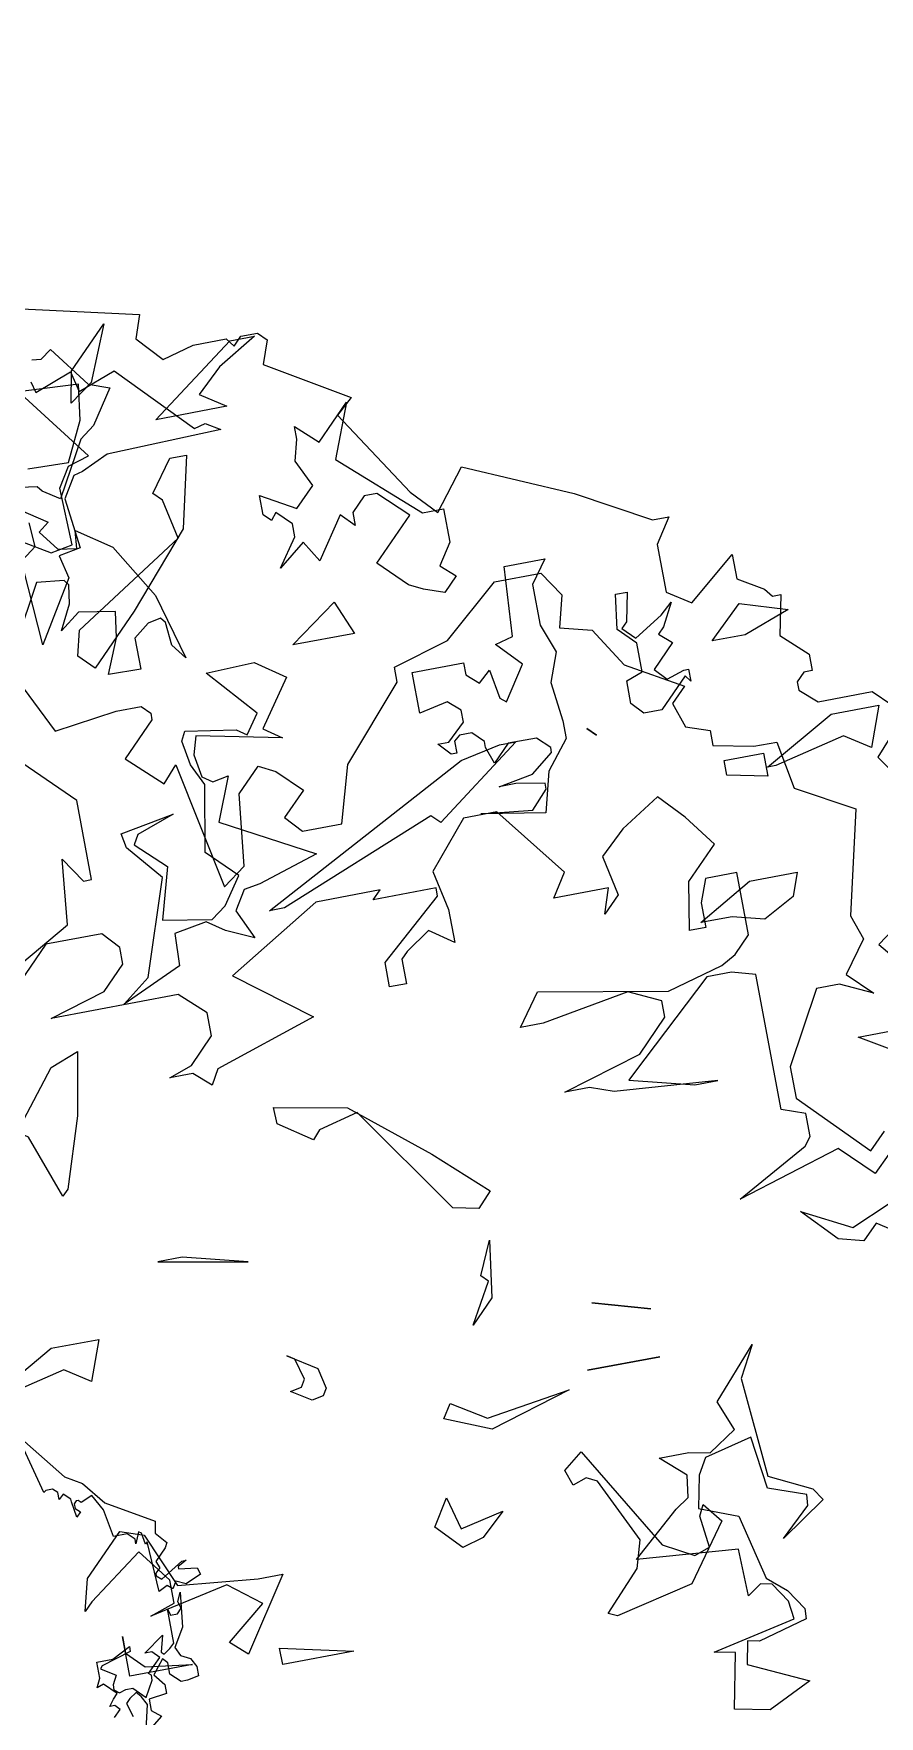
# Model space of a CAD drawing. Header units: millimetres. Extents: x 1418 to 1811, y 1796 to 1956.
# Drawn here: x 1475.271 to 1475.865, y 1858.252 to 1859.433 of the extents above; entities that cross this region are included whole.
import ezdxf

# ---------------------------------------------------------------- set-up
doc = ezdxf.new("R2010")
doc.units = ezdxf.units.MM
doc.layers.add('ARBRE', color=251, linetype='Continuous', lineweight=13)
doc.layers.add('VEGETAIS', color=3, linetype='Continuous')

# ---------------------------------------------------------------- blocks, each defined once
blk = doc.blocks.new('WMF26', base_point=(0, 0.0008))
at = {"color": 85}
for points in [[(4.7028, -12.3728), (3.9684, -12.1983), (4.0046, -12.097), (3.9033, -11.9875), (3.7642, -12.0245), (3.6193, -12.0245), (3.5897, -11.9875), (3.5534, -12.0245), (3.481, -12.0245), (3.4448, -11.9875), (3.481, -11.8854), (3.1319, -11.6746), (3.2043, -11.6096), (2.9574, -11.2234), (2.8544, -11.1139), (2.7169, -11.2893), (2.2584, -11.0851), (1.9455, -10.9106), (1.873, -10.9106), (1.9455, -10.8019), (1.9455, -10.5903), (1.8434, -10.5245), (1.6326, -10.699), (1.6326, -10.5903), (1.5231, -10.5245), (1.4943, -10.4882), (1.4581, -10.4882), (1.4943, -10.3145), (1.3848, -10.2116), (1.3848, -10.1391), (1.4219, -10.1391), (1.4581, -10.1029), (1.4581, -10.0667), (1.3848, -10.0008), (1.1452, -10.0008), (1.072, -9.9284)], [(1.1082, -9.7892), (1.1749, -9.7168), (0.7237, -9.0548)], [(0.9345, -9.1931), (1.3198, -8.9165), (1.0357, -8.5666)]]:
    blk.add_lwpolyline(points, dxfattribs=at)
at = {"color": 63}
for points in [[(4.7654, -10.699), (4.6633, -10.4882), (4.3866, -10.5245), (4.2771, -10.5245), (4.2409, -10.4882), (4.2409, -10.4594), (4.3866, -10.3145), (4.2409, -10.1754), (4.1759, -10.2478), (4.0664, -9.688), (3.9651, -9.7604), (3.9289, -10.0733), (3.826, -10.1754), (3.7535, -10.1391), (3.6514, -10.037), (3.7535, -9.9358), (3.6885, -9.8625), (3.5139, -9.8625), (3.4415, -10.1103), (3.164, -10.4232), (3.164, -10.4882), (2.9162, -10.5607), (2.6692, -10.7723), (2.465, -10.7723), (2.3926, -10.6628), (2.4288, -10.5245), (2.2913, -10.4882), (2.1818, -10.3145), (1.9414, -10.1754), (2.0072, -10.1103), (1.971, -10.0008), (1.8689, -9.9646), (1.8689, -9.8996), (1.6944, -9.8625), (1.5931, -9.8625), (1.5561, -9.6517), (1.3091, -9.5134), (1.4178, -9.0622), (1.3815, -8.9527), (1.4836, -8.8144), (1.3815, -8.7132), (1.5198, -8.7782), (1.6219, -8.7782), (1.7965, -8.4653), (1.7965, -8.327), (1.5198, -8.043), (1.4466, -8.1154)], [(1.2432, -8.3929), (1.4836, -8.5378), (1.2432, -8.5378)], [(1.3453, -7.5918), (1.5561, -7.7301), (1.6219, -7.6643), (1.7306, -7.6939), (1.8689, -7.8396), (1.6582, -7.7301), (1.4836, -7.8034)], [(1.4466, -8.0142), (1.5198, -7.9417), (1.6582, -8.0792), (2.1167, -7.9417), (1.7965, -8.1154), (1.7677, -8.1525), (1.7677, -8.2546), (1.8689, -8.2908), (1.8689, -8.8869), (1.971, -8.9165), (2.0805, -8.9165), (2.465, -8.5666), (2.4955, -8.5378), (2.2188, -8.4653), (2.1167, -8.4653), (2.5679, -8.5016), (2.6692, -8.5378), (2.7787, -8.5378), (2.4288, -8.6407), (2.2913, -8.7782), (2.2913, -8.8506), (2.4288, -8.9165), (2.8149, -8.8506), (2.9162, -8.8506), (2.8149, -8.989), (2.2551, -8.8869), (2.0072, -8.9527), (1.9414, -8.989), (1.8689, -9.0622), (1.8689, -9.3381), (2.0072, -9.3381), (2.0443, -9.2368), (2.0443, -9.1281), (2.1167, -9.1281), (2.0805, -9.3381), (1.9414, -9.4772), (2.0443, -9.6155), (2.1456, -9.7242), (2.3201, -9.6155), (2.4288, -9.5134), (2.3926, -9.3381), (2.465, -9.2656), (2.4288, -9.3751), (2.6692, -9.3751), (2.6041, -9.4772), (2.8437, -9.7892), (2.9903, -9.7892), (3.164, -9.5859), (3.1278, -9.4113), (3.1278, -9.2656), (3.2299, -9.3381), (3.3385, -9.2656), (3.3674, -9.2368), (3.3674, -9.1281), (3.4415, -9.1281), (3.4415, -9.2368), (3.164, -9.4772), (3.164, -9.5134), (3.4415, -9.5134), (3.4044, -9.5496), (3.6885, -9.5496), (4.1026, -9.3018), (3.7897, -9.0622), (4.2409, -8.9165), (4.2771, -8.8506), (4.3504, -8.9165), (4.4525, -8.9165), (4.3504, -8.9527), (4.2409, -9.0622), (4.2409, -9.1643), (4.3504, -9.2656), (4.9111, -9.2656), (4.6633, -9.3381), (4.5612, -9.4401), (4.5612, -9.5134), (4.627, -9.5859), (4.874, -9.5859), (5.2602, -9.2006)], [(5.2602, -9.3751), (4.7654, -9.6517), (4.7365, -9.9358), (4.6633, -9.8255), (4.627, -9.8255), (4.627, -10.1754), (4.874, -10.4232)], [(4.8889, -6.482), (4.8707, -6.4424), (4.8304, -6.4219), (4.8098, -6.3823), (4.8098, -6.342), (4.86, -6.3321), (4.8889, -6.3321), (4.9308, -6.3716), (4.9308, -6.4219), (4.9498, -6.4424), (5, -6.3823), (4.9605, -6.3321), (4.9605, -6.2918), (5.0395, -6.2819), (5.0395, -6.2317), (5, -6.1996), (5.0502, -6.1601)], [(5.0897, -6.0999), (5.0502, -6.2605), (5.0708, -6.3), (5.0897, -6.3214), (5.121, -6.3), (5.14, -6.2819), (5.121, -6.221)], [(5.2017, -6.2317), (5.1712, -6.2605), (5.191, -6.2819), (5.2124, -6.2819), (5.191, -6.3107), (5.1712, -6.3321), (5.2223, -6.3823), (5.2519, -6.3716), (5.233, -6.4112), (5.233, -6.482), (5.1614, -6.482), (5.0815, -6.5231), (5.0815, -6.5009), (5.2124, -6.4614), (5.2223, -6.4507), (5.1614, -6.4112), (5.182, -6.3716), (5.182, -6.3502), (5.1614, -6.3321), (5.1317, -6.342), (5.1004, -6.342), (5.0502, -6.2918), (5.0107, -6.3609), (5.0107, -6.3823), (5.0214, -6.3922), (4.9605, -6.4507), (4.9893, -6.482), (5.0214, -6.482), (4.9308, -6.5437), (4.9498, -6.4721), (4.9391, -6.4614), (4.9103, -6.482), (4.8889, -6.5009), (4.8889, -6.6524), (4.8806, -6.6236), (4.8493, -6.6236), (4.8304, -6.6442), (4.8386, -6.6738), (4.8205, -6.7133), (4.8386, -6.5627), (4.8889, -6.482), (4.8889, -6.482)], [(3.0117, -6.2794), (2.8528, -6.4474), (2.8166, -6.5676), (2.9508, -6.8525), (2.9969, -6.8755), (3.0586, -6.8541), (3.0825, -6.9233), (2.9977, -6.9908), (2.7268, -6.5289), (2.5959, -6.4573), (2.5268, -6.4803), (2.5432, -6.6211), (2.5202, -6.6672), (2.4527, -6.5824), (2.6321, -6.3379), (2.9746, -6.2613), (3.0117, -6.2794), (3.0117, -6.2794)], [(3.5715, -6.7586), (3.3797, -6.8006), (3.4851, -6.7034), (3.5798, -6.6779), (3.6827, -6.7866), (3.6086, -6.9027), (3.5715, -6.7586), (3.5715, -6.7586)], [(5.3837, -7.5078), (5.2223, -7.2979), (5.1507, -7.2559), (5.0708, -7.1554), (4.8707, -7.0361), (4.8806, -6.9858), (4.8386, -6.9356), (4.8493, -6.9142), (4.8996, -6.864), (4.8889, -6.8343), (4.9103, -6.8138), (4.9103, -6.8031), (4.8889, -6.7841), (4.7892, -6.8451), (4.7703, -6.8451), (4.8098, -6.8245), (4.8098, -6.8138), (4.7291, -6.8031), (4.7192, -6.7742), (4.7892, -6.7446), (4.8304, -6.7635), (4.8493, -6.7339), (4.8707, -6.7528), (4.9103, -6.7339), (4.921, -6.9546), (4.9308, -6.9463), (4.9391, -6.9965), (4.9498, -7.0048), (4.9712, -6.9546), (4.9712, -6.976), (5, -7.0048), (5.0609, -7.0048), (5.0815, -7.1258), (5.121, -7.1974), (5.1712, -7.176), (5.182, -7.1867), (5.191, -7.1867), (5.2017, -7.176), (5.2017, -7.1554), (5.182, -7.1365), (5.2017, -7.1159), (5.2124, -7.1867), (5.2124, -7.1974), (5.2412, -7.2262), (5.2626, -7.2057), (5.2626, -7.2369), (5.2832, -7.2559), (5.3129, -7.2559), (5.3227, -7.2477), (5.373, -7.4494)], [(3.3698, -7.209), (2.9985, -7.2649), (3.3591, -7.1587), (3.5567, -7.2411), (3.518, -7.302), (3.3698, -7.209), (3.3698, -7.209)], [(4.1767, -7.6363), (4.054, -7.558), (4.0342, -7.4675), (4.0532, -7.437), (4.1034, -7.4263), (4.189, -7.4807), (4.1388, -7.4914), (4.1199, -7.5226), (4.1454, -7.6165), (4.1767, -7.6363), (4.1767, -7.6363)], [(3.3493, -8.1352), (3.681, -8.6177), (3.8548, -8.5748), (3.8893, -8.537), (4.0318, -8.6341), (4.0342, -8.7066), (3.7189, -8.6465), (3.3962, -8.3814), (3.1764, -8.178), (3.2389, -8.1105), (3.3493, -8.1352), (3.3493, -8.1352)], [(2.9541, -10.037), (2.7787, -10.0733), (2.7062, -10.0733), (3.0916, -9.7892), (3.1278, -9.8255), (3.826, -9.5496), (3.8926, -9.5496), (2.9541, -10.037), (2.9541, -10.037)], [(1.8327, -9.8255), (1.6582, -9.8255), (1.6582, -9.7242), (1.8327, -9.7604), (1.8327, -9.8255), (1.8327, -9.8255)], [(2.3563, -10.037), (2.3926, -10.0733), (2.3563, -10.037), (2.3563, -10.037)], [(4.4237, -12.0863), (4.3767, -12.1209), (4.2442, -11.943), (4.1536, -11.9093), (4.2541, -11.7619), (4.3199, -11.7133), (4.4541, -11.4746), (4.5258, -11.5223), (4.5431, -11.5454), (4.6575, -11.5627)], [(4.6723, -11.4853), (4.5249, -11.3856), (4.5719, -11.3502), (4.5052, -11.2621), (4.4245, -11.2506), (4.4171, -11.328), (4.2689, -11.2276), (4.1256, -10.9863), (4.0474, -10.6957), (4.096, -10.7616), (4.1059, -10.8628), (4.1232, -10.8859), (4.1792, -10.8735), (4.2491, -10.8217), (4.2483, -10.6834), (4.3899, -10.6875), (4.3265, -10.8365), (4.3101, -10.9509), (4.4681, -10.9773), (4.5562, -10.9114), (4.4994, -11.0193), (4.4871, -11.1008), (4.5044, -11.1238), (4.6229, -11.137), (4.8921, -10.6603)], [(4.6657, -11.244), (4.6007, -11.2926), (4.6065, -11.3972)], [(4.5686, -11.6293), (4.3907, -11.6244), (4.3076, -11.7948), (4.2854, -11.9496), (4.5818, -11.9677)], [(4.464, -12.092), (4.4237, -12.0863), (4.4237, -12.0863)]]:
    blk.add_lwpolyline(points, dxfattribs=at)
at = {"color": 106}
for points in [[(2.5498, -5.769), (2.5004, -6.0102), (2.591, -6.0291), (2.223, -6.1065), (2.2328, -6.1872), (2.2888, -6.272), (2.339, -6.2827), (2.4, -6.2424), (2.4049, -6.4482), (2.8487, -6.4861), (2.6387, -6.6697), (2.5778, -6.7092), (2.5638, -6.8064), (2.67, -6.901), (2.5391, -6.901), (2.4477, -6.8821), (2.3259, -6.9628), (2.3777, -7.0945), (2.1818, -7.311), (2.2567, -7.1744), (2.2205, -6.7364), (2.0394, -6.6466), (2.0031, -6.5923), (2.204, -6.4589), (2.0739, -6.5799), (2.0698, -6.6269), (2.2312, -6.6862), (2.2616, -6.9175), (2.4716, -6.8665), (2.5128, -6.7957), (2.5424, -6.6549), (2.3761, -6.5898), (2.3094, -6.3025), (2.2287, -6.2333), (2.1686, -6.1428), (2.1727, -6.0967), (2.3884, -6.0398), (2.4395, -6.0506), (2.4601, -5.9501), (2.2065, -5.8299), (2.3983, -5.7377), (2.5498, -5.769), (2.5498, -5.769)], [(4.4418, -6.3947), (4.1281, -6.3222), (4.4418, -6.3222), (4.4418, -6.3947), (4.4418, -6.3947)], [(4.478, -6.5989), (4.6155, -6.7076), (4.9654, -6.6351), (4.8559, -6.6713), (4.8559, -6.7734), (4.9654, -6.9183), (5.2058, -6.7438), (5.2421, -6.7076), (5.2058, -6.8459), (5.0305, -7.0212), (4.9292, -6.985), (4.8271, -6.7438), (4.478, -6.7076), (4.3685, -6.7076), (4.5793, -6.3947), (4.6517, -6.4597), (4.478, -6.5989), (4.478, -6.5989)], [(5.1029, -6.5701), (5.1029, -6.4968), (5.0305, -6.4235), (4.8271, -6.3947), (5.1029, -6.3947), (5.1029, -6.5701), (5.1029, -6.5701)], [(2.586, -7.3333), (2.9055, -7.3333), (2.586, -7.3333), (2.586, -7.3333)], [(2.586, -7.5449), (2.833, -7.6173), (2.586, -7.5449), (2.586, -7.5449)], [(3.2842, -7.8215), (3.2192, -7.9672), (3.2554, -7.7194), (3.3567, -7.6173), (3.2554, -7.7927), (3.2842, -7.8215), (3.2842, -7.8215)], [(5.4528, -7.6832), (5.489, -7.6832), (5.1762, -7.8577), (4.9654, -7.8577), (5.0305, -7.6832), (5.1391, -7.7556), (5.4528, -7.6832), (5.4528, -7.6832)], [(4.6517, -8.141), (4.2664, -8.0685), (4.5431, -8.141), (4.6517, -8.141), (4.6517, -8.141)], [(5.177, -8.8292), (5.382, -8.8292), (5.382, -9.1026), (5.3293, -9.1026), (5.3293, -8.9025), (5.2561, -8.8292), (5.1293, -8.8292), (4.9506, -9.0557), (4.8255, -9.1026), (4.8773, -8.8292), (4.9769, -8.5238), (5.0033, -8.4974), (5.1029, -8.7766), (5.177, -8.8292), (5.177, -8.8292)], [(2.0624, -9.1528), (1.822, -9.2911), (1.6112, -9.2911), (1.6475, -9.1899), (1.7858, -9.1166), (1.9233, -9.1528), (2.0624, -9.1528), (2.0624, -9.1528)], [(3.6333, -10.5327), (3.7749, -10.331), (3.6992, -10.2775), (4.0672, -10.3548), (4.0911, -10.2758), (4.0738, -10.1754), (4.0318, -10.1457), (3.9602, -10.1589), (4.0375, -9.9679), (3.6465, -9.7547), (3.9124, -9.6723), (3.984, -9.66), (4.0359, -9.5768), (3.9766, -9.4459), (4.0968, -9.5002), (4.1726, -9.5538), (4.3158, -9.5282), (4.3216, -9.3866), (4.5883, -9.2672), (4.464, -9.3619), (4.3224, -9.7777), (4.4525, -9.9333), (4.464, -9.9975), (4.2269, -10.0387), (4.394, -9.9802), (4.4171, -9.9399), (4.2928, -9.8197), (4.357, -9.5949), (4.1438, -9.5587), (4.0779, -9.6065), (3.9956, -9.7242), (4.1207, -9.8502), (4.0672, -10.14), (4.1133, -10.2355), (4.1314, -10.3433), (4.1092, -10.3845), (3.8893, -10.3483), (3.8474, -10.3186), (3.7873, -10.4026), (3.9725, -10.6142), (3.7593, -10.6216), (3.6333, -10.5327), (3.6333, -10.5327)], [(1.6162, -9.7629), (1.6524, -9.7629), (1.3395, -9.9382), (1.1279, -9.9382), (1.1938, -9.7629), (1.3033, -9.8353), (1.6162, -9.7629), (1.6162, -9.7629)], [(2.6881, -9.7678), (2.6149, -9.846), (2.6149, -9.8724), (2.74, -9.8946), (2.8141, -9.8946), (2.6618, -9.921), (2.5622, -9.9992), (2.5622, -10.0206), (2.6149, -10.0725), (2.74, -10.0725), (2.8141, -9.9992), (2.8404, -10.0725), (2.8404, -10.0988), (2.8874, -10.1465), (2.9409, -10.1465), (2.9672, -10.1251), (2.9672, -10.0725), (2.9928, -10.0725), (3.0405, -10.1251), (2.9928, -10.1251), (2.9137, -10.1984), (2.9137, -10.2511), (2.9672, -10.298), (3.0932, -10.2725), (3.0932, -10.4512), (2.866, -10.4512), (2.866, -10.3993), (2.8141, -10.3516), (2.7614, -10.3993), (2.74, -10.2725), (2.7145, -10.2511), (2.6149, -10.3993), (2.7145, -10.5039), (2.6354, -10.5245), (2.6149, -10.8299), (2.4354, -10.8299), (2.5095, -10.7303), (2.5095, -10.5508), (2.4617, -10.4248), (2.5095, -10.298), (2.4889, -10.1251), (2.4889, -10.0461), (2.5885, -9.921), (2.6354, -9.7464), (2.9137, -9.7942), (2.6881, -9.7678), (2.6881, -9.7678)], [(2.1843, -10.1441), (2.1843, -10.2437), (2.111, -10.27), (2.111, -10.3968), (2.1843, -10.4709), (2.1629, -10.6224), (2.111, -10.6224), (2.1373, -10.4965), (2.1629, -10.4709), (2.111, -10.4182), (1.9842, -10.4965), (1.9315, -10.5442), (1.9842, -10.4446), (2.0105, -10.4182), (1.9578, -10.3705), (2.0583, -10.27), (2.0105, -10.2182), (1.9315, -10.2437), (1.9109, -10.2437), (1.9109, -10.1918), (1.9315, -10.2182), (2.0583, -10.0922), (2.1373, -10.0922), (2.1843, -10.1441), (2.1843, -10.1441)], [(1.6425, -10.4833), (1.4383, -10.4182), (1.6425, -10.3458), (1.7882, -10.3458), (1.6425, -10.4833), (1.6425, -10.4833)], [(3.3698, -10.8143), (3.3081, -10.6652), (3.5806, -10.6652), (3.3698, -10.8143), (3.3698, -10.8143)], [(4.478, -10.8999), (3.9832, -11.2127), (4.0194, -11.3873), (4.0557, -11.4235), (3.9544, -11.561), (3.8811, -11.561), (3.9544, -11.249), (4.2302, -10.9361), (4.4418, -10.7245), (4.5068, -10.7904), (4.478, -10.8999), (4.478, -10.8999)], [(3.0389, -10.8291), (3.1566, -10.9468), (2.9771, -11.1255), (3.1006, -11.244), (3.1566, -11.244), (3.2183, -11.1823), (3.2183, -11.1255), (3.2735, -11.1823), (3.3978, -11.002), (3.4538, -11.095), (3.5707, -11.002), (3.4843, -11.1255), (3.4843, -11.1823), (3.546, -11.244), (3.5707, -11.2127), (3.602, -11.244), (3.602, -11.3297), (3.4538, -11.244), (3.3665, -11.3297), (3.4225, -11.4474), (3.3978, -11.5396), (3.3978, -11.5964), (3.3048, -11.5091), (3.1566, -11.6582), (3.2488, -11.4227), (2.9211, -11.1255), (2.8281, -11.1255), (2.8281, -10.9773), (2.8898, -10.8851), (2.8281, -10.8291), (2.8898, -10.7673), (2.9771, -10.7986), (3.0389, -10.8291), (3.0389, -10.8291)], [(3.714, -11.6417), (4.2187, -11.6285), (4.3381, -11.5742), (4.3784, -11.5643), (4.436, -11.4713), (4.4097, -11.2506), (4.506, -11.2333), (4.4821, -11.1321), (4.6468, -10.867), (4.6731, -11.2934)], [(4.7728, -11.3972), (4.5373, -11.2523), (4.441, -11.2696), (4.4476, -11.5215), (4.394, -11.6088), (4.3002, -11.6359), (4.5241, -11.9364)], [(4.4862, -11.999), (4.4739, -11.9488), (4.3092, -12.0097), (4.2878, -11.9183), (4.1215, -11.9784), (3.826, -11.668), (3.7757, -11.6804), (3.714, -11.6417), (3.714, -11.6417)], [(3.6045, -12.013), (3.4958, -12.013), (3.6695, -11.9109), (3.779, -11.8088), (3.6695, -11.7364), (3.9832, -11.7364), (3.6045, -12.013), (3.6045, -12.013)], [(4.1281, -12.1875), (4.2302, -11.9471), (4.3323, -11.8747), (4.3035, -12.013), (4.1281, -12.1875), (4.1281, -12.1875)]]:
    blk.add_lwpolyline(points, dxfattribs=at)
blk = doc.blocks.new('T2_02')
at = {"xscale": 0.3499999999999943, "yscale": 0.3499999999999943, "zscale": 0.3499999999999943}
blk.add_blockref('WMF26', (-2.2399, 1.997), dxfattribs=at)

msp = doc.modelspace()

# ---------------------------------------------------------------- linework, layer by layer
at = {"layer": 'VEGETAIS'}
for points in [[(1489.4134, 1863.9212), (1485.3832, 1860.7774), (1481.3427, 1862.3657), (1477.9137, 1859.3571), (1473.6925, 1864.3841), (1480.0596, 1864.3842), (1489.4134, 1863.9212)], [(1476.1498, 1859.2211), (1472.0708, 1861.2176), (1472.4639, 1858.4176), (1477.7927, 1857.5931), (1476.1498, 1859.2211)]]:
    msp.add_spline(points, degree=3, dxfattribs=at)

# ---------------------------------------------------------------- block references
at = {"layer": 'ARBRE', "xscale": 0.4621142716754233, "yscale": 0.4621142716754233, "zscale": 0.4621142716754233, "rotation": 190.6551472559353}
msp.add_blockref('T2_02', (1475.1529, 1858.1312), dxfattribs=at)

doc.saveas('drawing.dxf')
